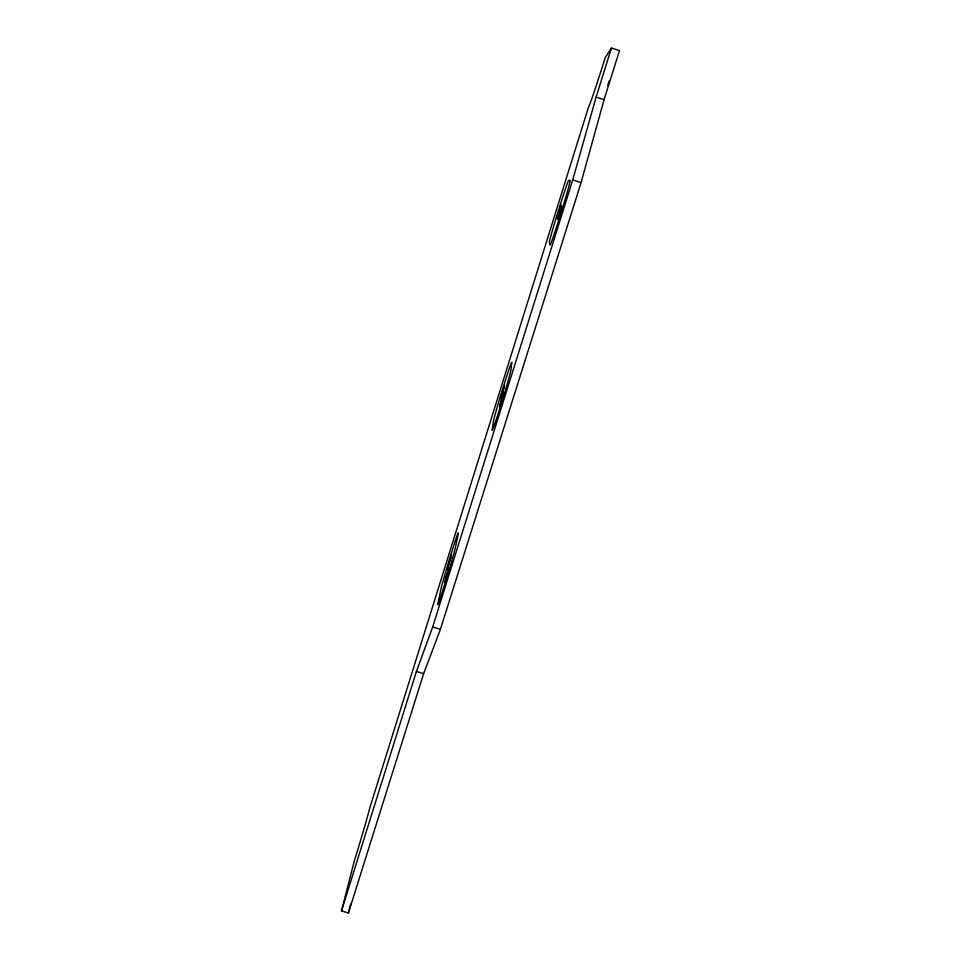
<?xml version="1.0" encoding="UTF-8"?>
<svg xmlns="http://www.w3.org/2000/svg" width="961" height="961" viewBox="0 0 961 961"><rect width="100%" height="100%" fill="white"/><g stroke="black" fill="none" stroke-linecap="round" stroke-linejoin="round"><path stroke-width="1.44" d="M348.423 912.95L423.633 673.673L440.402 629.359L581.093 182.566L604.073 99.656L619.497 50.597L611.46 48.05L605.19 57.648A47.642 1.117 -72.6 0 1 588.829 106.154L370.009 807.252A40.53 0.865 -73.3 0 1 354.417 860.551L341.503 910.896L348.423 912.95L350.549 904.301M341.503 910.896L416.401 671.499L432.666 627.016L572.732 179.947L596.096 97.145L611.46 48.05M557.2 217.847L560.84 205.065M558.137 219.613L561.909 206.339M500.621 398.803L504.513 385.229M499.516 406.959L503.552 392.857M447.478 568.78L451.586 554.545M444.571 582.558L448.835 567.747M607.784 85.349L609.034 81.096M556.972 217.426L561.104 205.378M557.897 219.156L562.197 206.675M500.885 396.845L504.285 387.091M499.804 404.869L503.3 394.851M448.174 565.476L450.913 557.764M445.315 579.015L448.126 571.194M416.401 671.499L423.633 673.673M432.666 627.016L440.402 629.359M572.732 179.947L581.093 182.566M596.096 97.145L604.073 99.656M511.732 362.693L511.024 369.577A32.001 0.877 -72.9 0 1 500.909 404.941A32.001 0.877 -72.9 0 1 492.164 429.867L493.51 421.002A30.92 0.817 -72.9 0 1 503.228 387.187A30.92 0.817 -72.9 0 1 511.732 362.693M458.157 534.076L455.61 546.689A30.956 0.829 -73.1 0 1 444.883 583.892A30.956 0.829 -73.1 0 1 437.904 603.268L441.003 588.925A29.911 0.769 -73.1 0 1 451.25 553.524A29.911 0.769 -73.1 0 1 458.157 534.076M570.161 180.572L568.792 180.212A32.566 0.853 -72.7 0 0 558.485 210.375A32.566 0.853 -72.7 0 0 549.368 242.328L550.016 244.971A33.755 0.913 -72.7 0 0 560.756 213.774A33.755 0.913 -72.7 0 0 570.161 180.572"/></g></svg>
